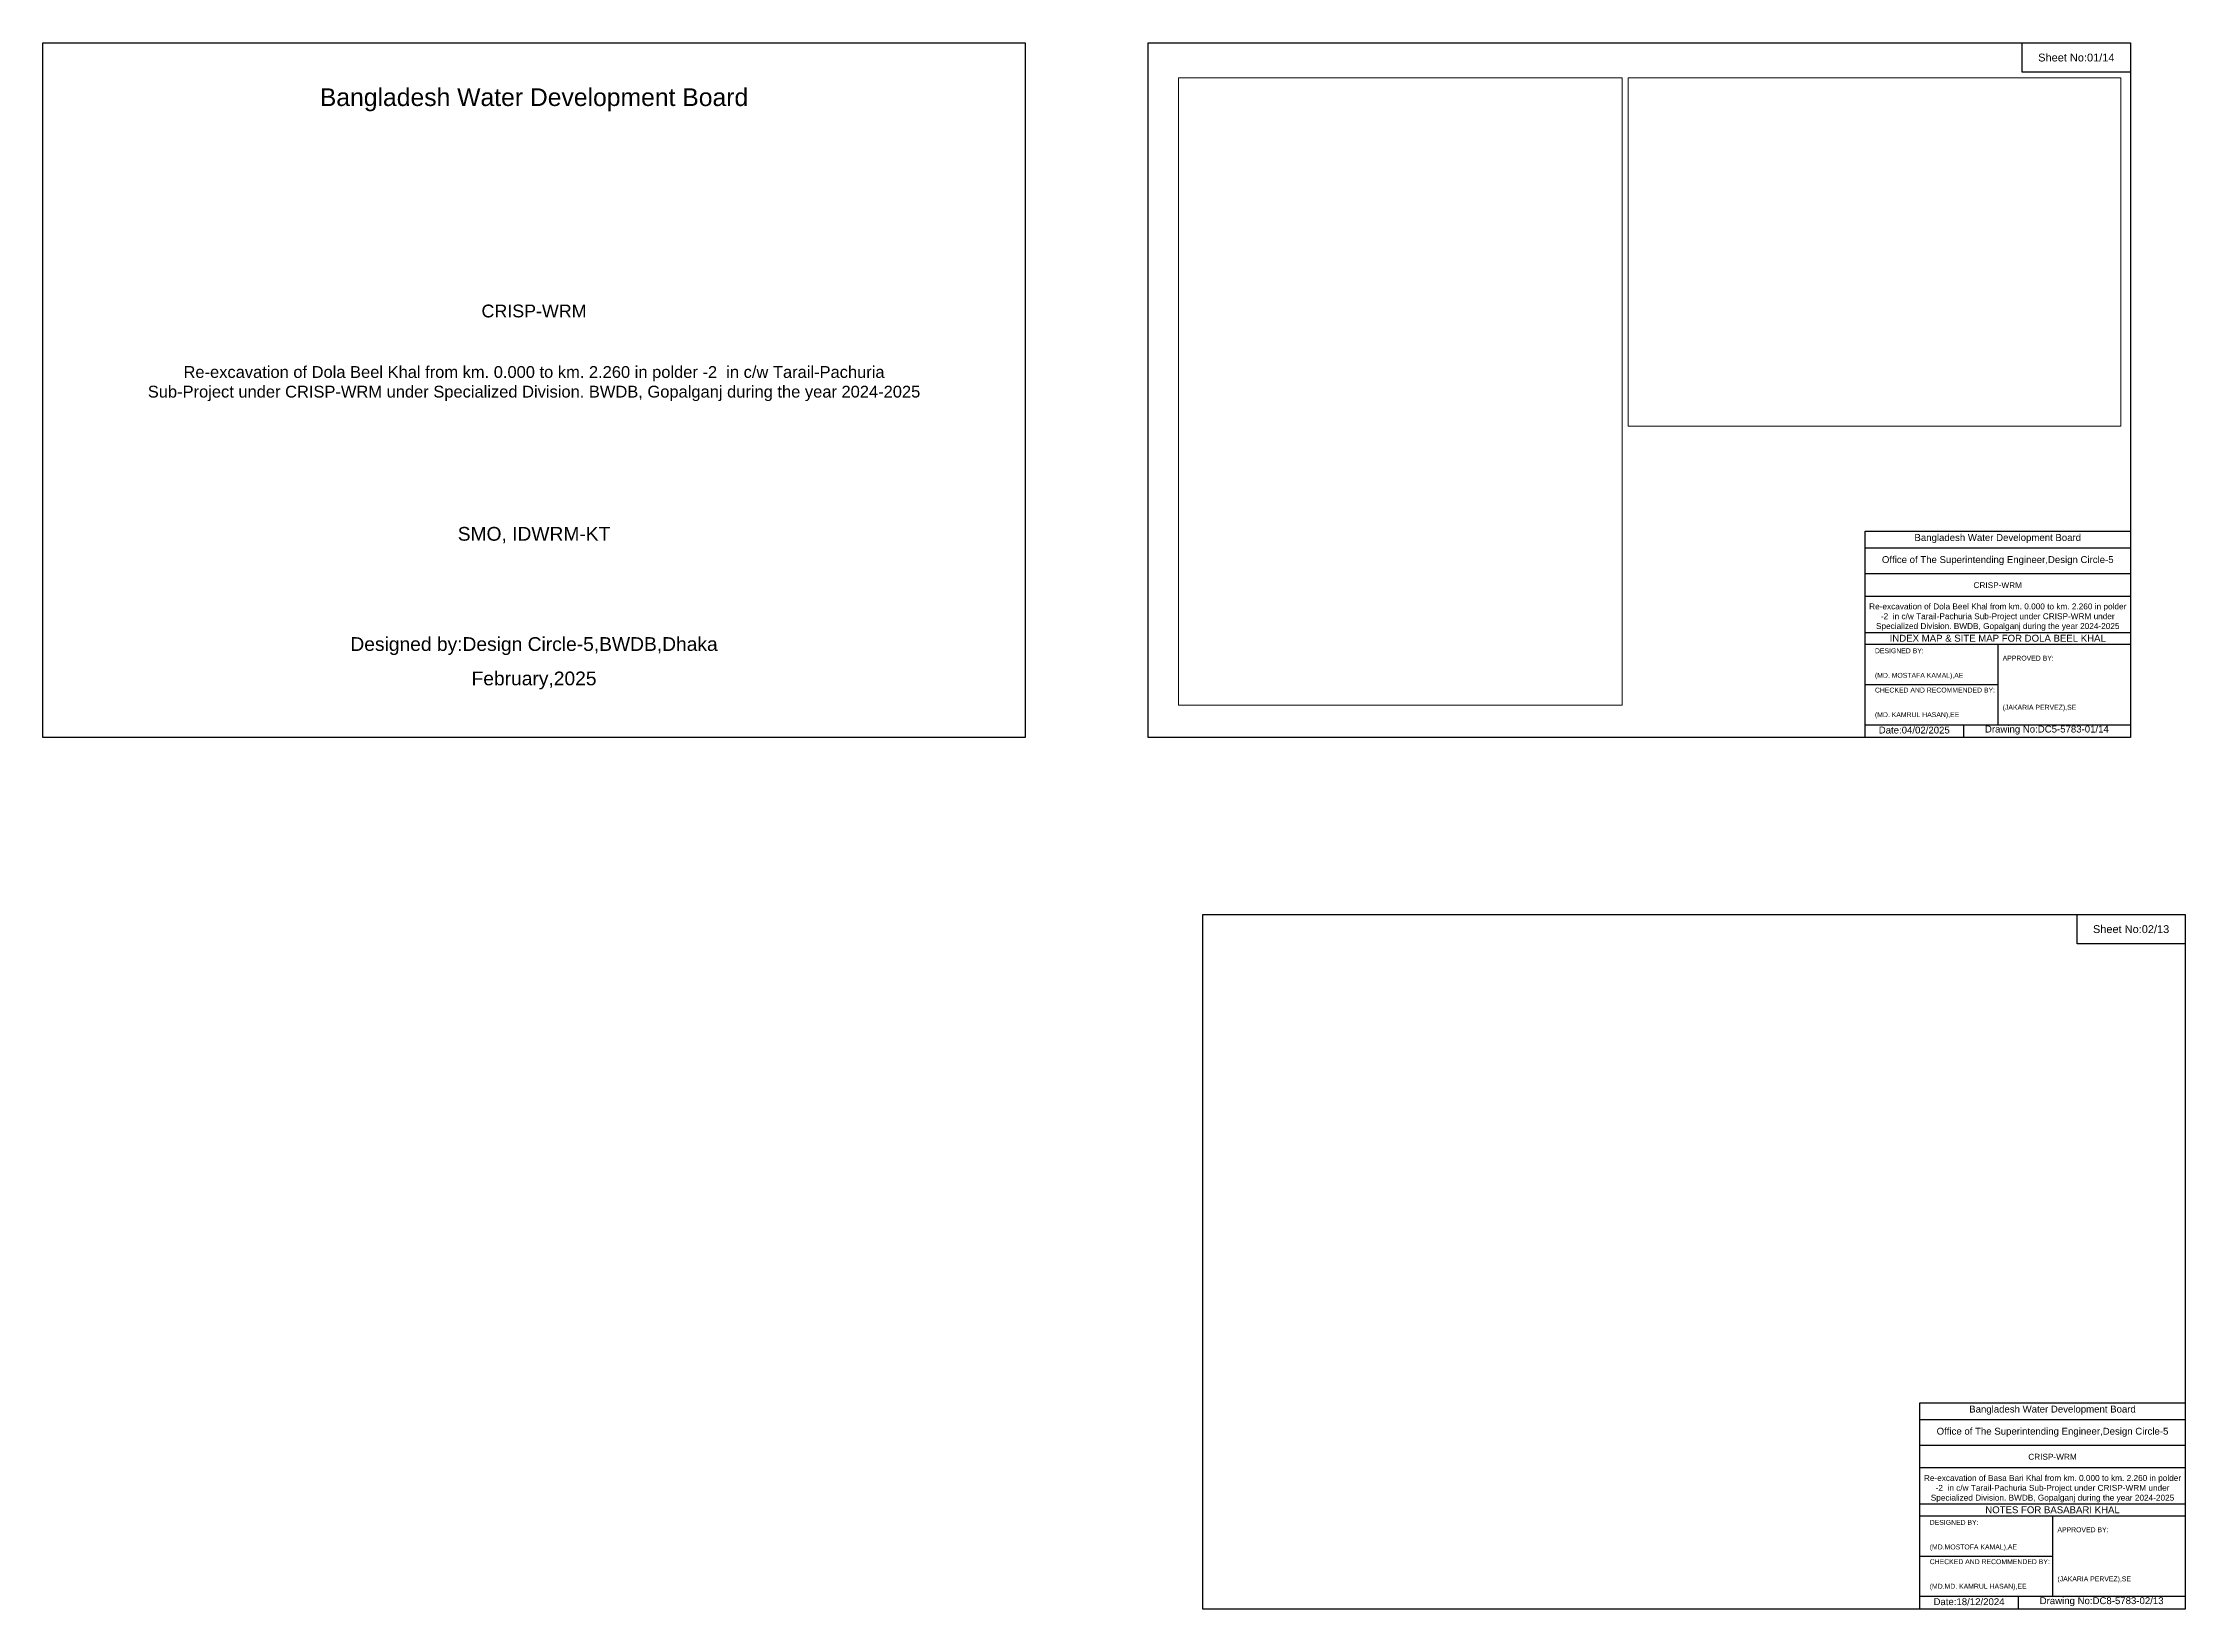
# Model space of a CAD drawing. Header units: inches. Extents: x 91000 to 258000, y -12753 to 0.
# Drawn here: x 91000 to 108446, y -12753 to 0 of the extents above; entities that cross this region are included whole.
import ezdxf

# ---------------------------------------------------------------- set-up
doc = ezdxf.new("R2010")
doc.units = ezdxf.units.IN
doc.header["$LTSCALE"] = 7
doc.header["$MEASUREMENT"] = 0
doc.layers.add('Cross Section Labels', color=7, linetype='Continuous', lineweight=9)
doc.styles.get("Standard").update_dxf_attribs({"font": 'arial.ttf'})
picture_1 = doc.add_image_def('image1.png', size_in_pixel=(3507, 4960))
picture_2 = doc.add_image_def('image2.png', size_in_pixel=(4960, 3507))

msp = doc.modelspace()

# ---------------------------------------------------------------- linework, layer by layer
for points in [[(91000, 0), (99000, 0), (99000, -5656), (91000, -5656)], [(100000, 0), (108000, 0), (108000, -5656), (100000, -5656)], [(107120, 0), (108000, 0), (108000, -240), (107120, -240)], [(100446, -7097), (108446, -7097), (108446, -12753), (100446, -12753)], [(107566, -7097), (108446, -7097), (108446, -7337), (107566, -7337)]]:
    msp.add_lwpolyline(points, close=True)
for points in [[(105840, -5656), (105840, -3976), (108000, -3976)], [(105840, -4112), (108000, -4112)], [(105840, -4320), (108000, -4320)], [(105840, -4504), (108000, -4504)], [(105840, -4800), (108000, -4800)], [(105840, -4896), (108000, -4896)], [(106920, -4896), (106920, -5552)], [(105840, -5224), (106920, -5224)], [(105840, -5552), (108000, -5552)], [(106640, -5552), (106640, -5656)], [(106286, -12753), (106286, -11073), (108446, -11073)], [(106286, -11209), (108446, -11209)], [(106286, -11417), (108446, -11417)], [(106286, -11601), (108446, -11601)], [(106286, -11897), (108446, -11897)], [(106286, -11993), (108446, -11993)], [(107366, -11993), (107366, -12649)], [(106286, -12321), (107366, -12321)], [(106286, -12649), (108446, -12649)], [(107086, -12649), (107086, -12753)]]:
    msp.add_lwpolyline(points)

# ---------------------------------------------------------------- texts
at = {"attachment_point": 5}
for s, insert, char_height in [('Sheet No:01/14', (107560, -120), 64), ('Bangladesh Water Development Board', (95000, -464), 144), ('Bangladesh Water Development Board', (106920, -4036), 56), ('Office of The Superintending Engineer,Design Circle-5', (106920, -4216), 56), ('Designed by:Design Circle-5,BWDB,Dhaka', (95000, -4912), 112), ('February,2025', (95000, -5192), 112), ('Sheet No:02/13', (108006, -7217), 64), ('Bangladesh Water Development Board', (107366, -11133), 56), ('Office of The Superintending Engineer,Design Circle-5', (107366, -11313), 56)]:
    msp.add_mtext(s, dxfattribs=dict(at, insert=insert, char_height=char_height))
for s, insert, char_height, width, attachment_point in [('CRISP-WRM', (95000, -2184), 104, 6400, 5), ('Re-excavation of Dola Beel Khal from km. 0.000 to km. 2.260 in polder -2  in c/w Tarail-Pachuria Sub-Project under CRISP-WRM under Specialized Division. BWDB, Gopalganj during the year 2024-2025', (95000, -2632), 96, 6400, 2), ('SMO, IDWRM-KT', (95000, -4008), 112, 6400, 5), ('CRISP-WRM', (106920, -4416), 48, 2240, 5), ('Re-excavation of Dola Beel Khal from km. 0.000 to km. 2.260 in polder -2  in c/w Tarail-Pachuria Sub-Project under CRISP-WRM under Specialized Division. BWDB, Gopalganj during the year 2024-2025', (106920, -4676), 48, 2160, 5), ('INDEX MAP & SITE MAP FOR DOLA BEEL KHAL', (106920, -4848), 56, 2240, 5), ('DESIGNED BY:^J^J^J(MD. MOSTAFA KAMAL),AE', (105920, -5056), 40, 1120, 4), ('APPROVED BY:^J^J^J^J^J^J(JAKARIA PERVEZ),SE', (106960, -5216), 40, 1120, 4), ('CHECKED AND RECOMMENDED BY:^J^J^J(MD. KAMRUL HASAN),EE', (105920, -5376), 40, 1120, 4), ('Date:04/02/2025', (106240, -5596), 56, 1120, 5), ('Drawing No:DC5-5783-01/14', (107320, -5596), 56, 1760, 5), ('CRISP-WRM', (107366, -11513), 48, 2240, 5), ('Re-excavation of Basa Bari Khal from km. 0.000 to km. 2.260 in polder -2  in c/w Tarail-Pachuria Sub-Project under CRISP-WRM under Specialized Division. BWDB, Gopalganj during the year 2024-2025', (107366, -11773), 48, 2160, 5), ('DESIGNED BY:^J^J^J(MD.MOSTOFA KAMAL),AE', (106366, -12153), 40, 1120, 4), ('NOTES FOR BASABARI KHAL', (107366, -11945), 56, 2240, 5), ('APPROVED BY:^J^J^J^J^J^J(JAKARIA PERVEZ),SE', (107406, -12313), 40, 1120, 4), ('CHECKED AND RECOMMENDED BY:^J^J^J(MD.MD. KAMRUL HASAN),EE', (106366, -12473), 40, 1120, 4), ('Date:18/12/2024', (106686, -12693), 56, 1120, 5), ('Drawing No:DC8-5783-02/13', (107766, -12693), 56, 1760, 5)]:
    msp.add_mtext(s, dxfattribs=dict(insert=insert, char_height=char_height, width=width, attachment_point=attachment_point))

# ---------------------------------------------------------------- pictures from other files: only their frames are drawn
at = {"layer": 'Cross Section Labels'}
image = msp.add_image(picture_1, insert=(100249, -5393), size_in_units=(3612, 5108), dxfattribs=at)
image.dxf.flags = 7
image = msp.add_image(picture_2, insert=(103909, -3122), size_in_units=(4012, 2837), dxfattribs=at)
image.dxf.flags = 7

doc.saveas('drawing.dxf')
